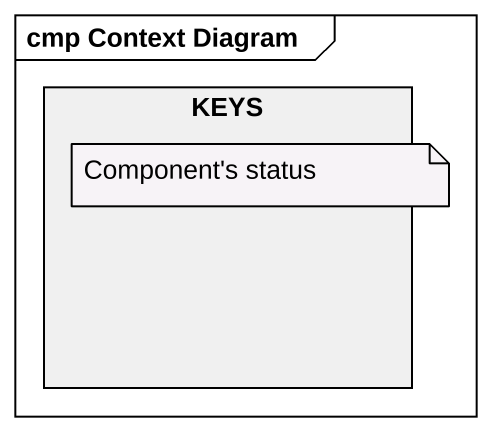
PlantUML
@startuml
mainframe cmp Context Diagram
rectangle KEYS #F0F0F0
note as N1
  Component's status
end note
@enduml
